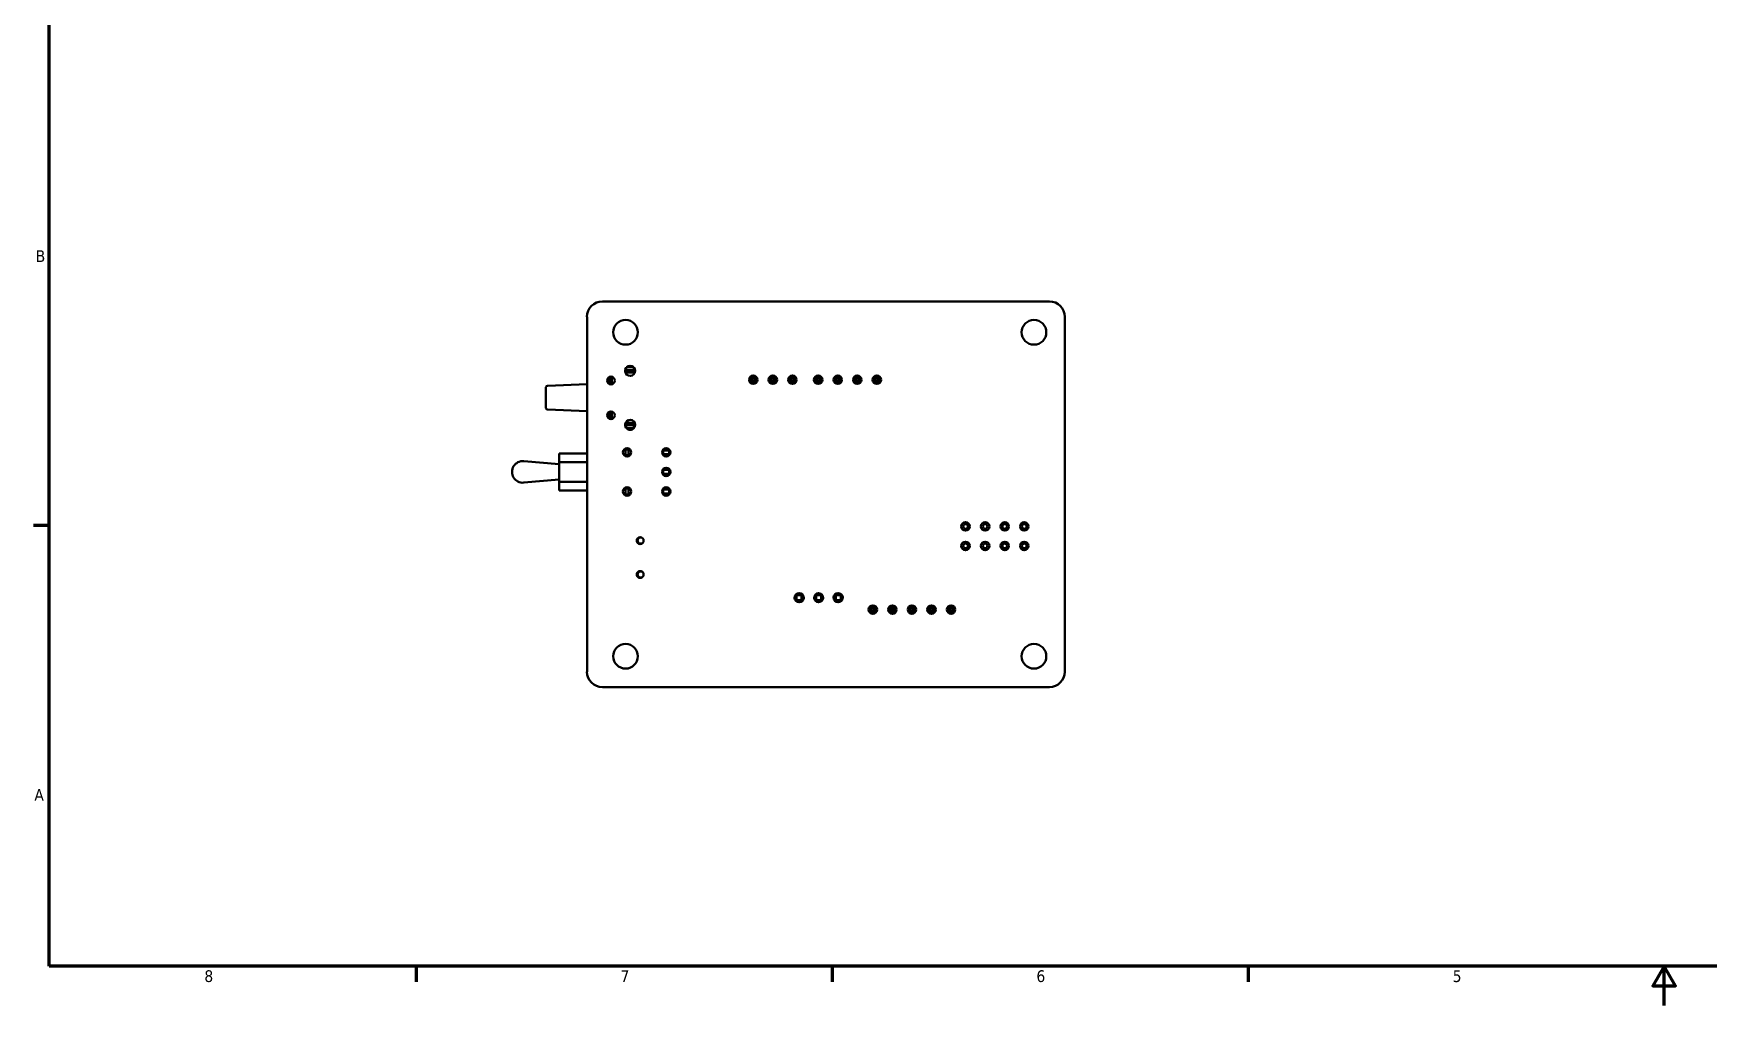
# Model space of a CAD drawing. Header units: inches. Extents: x 0.1 to 17, y 0.3 to 10.7.
# Drawn here: x 0.17 to 8.73, y 0.3 to 5.26 of the extents above; entities that cross this region are included whole.
import ezdxf

# ---------------------------------------------------------------- set-up
doc = ezdxf.new("R2010")
doc.units = ezdxf.units.IN
doc.header["$LTSCALE"] = 0.5
doc.header["$MEASUREMENT"] = 0
doc.layers.add('Border (ANSI)', color=7, linetype='Continuous', lineweight=70)
doc.layers.add('Visible (ANSI)', color=7, linetype='Continuous', lineweight=50)
doc.styles.add('Note Text (ANSI)', font='tahoma.ttf')

# ---------------------------------------------------------------- blocks, each defined once
blk = doc.blocks.new('Borders Default Border')
at = {"layer": 'Border (ANSI)'}
for p, q in [((0.5, 5.5), (0.34, 5.5)), ((4.25, 1), (4.25, 0.84)), ((8.5, 1), (8.5, 0.84)), ((12.75, 1), (12.75, 0.84))]:
    blk.add_line(p, q, dxfattribs=at)
at = {"layer": 'Border (ANSI)', "flags": 128}
for points in [[(0.5, 1), (0.5, 21), (33.5, 21), (33.5, 1), (0.5, 1)], [(17, 0.6), (17, 1), (16.885, 0.8), (17.115, 0.8), (17, 1)]]:
    blk.add_lwpolyline(points, dxfattribs=at)
at = {"layer": 'Border (ANSI)', "char_height": 0.12, "attachment_point": 7, "style": 'Note Text (ANSI)'}
for s, insert in [('B', (0.363, 8.19)), ('A', (0.349, 2.69)), ('8', (2.086, 0.837)), ('7', (6.338, 0.84)), ('6', (10.587, 0.837)), ('5', (14.84, 0.837))]:
    blk.add_mtext(s, dxfattribs=dict(at, insert=insert))

msp = doc.modelspace()

# ---------------------------------------------------------------- linework, layer by layer
at = {"layer": 'Visible (ANSI)'}
for p, q in [((5.3598, 3.8936), (3.0763, 3.8936)), ((2.9976, 3.8148), (2.9976, 2.0038)), ((5.4385, 2.0038), (5.4385, 3.8148)), ((3.1974, 3.5422), (3.1926, 3.5422)), ((3.1974, 3.5575), (3.1974, 3.5588)), ((3.1974, 3.5588), (3.2367, 3.5588)), ((3.1974, 3.5575), (3.1974, 3.5425)), ((3.1974, 3.5425), (3.1974, 3.5422)), ((3.1974, 3.5422), (3.2367, 3.5422)), ((3.1974, 3.5422), (3.1974, 3.5304)), ((3.1974, 3.5304), (3.2367, 3.5304)), ((3.2367, 3.5588), (3.2367, 3.5575)), ((3.2367, 3.5425), (3.2367, 3.5575)), ((3.2367, 3.5422), (3.2367, 3.5425)), ((3.2367, 3.5304), (3.2367, 3.5422)), ((3.2435, 3.5422), (3.2367, 3.5422)), ((3.2367, 3.5304), (3.2421, 3.5304)), ((2.7879, 3.3492), (2.7879, 3.4557)), ((2.7955, 3.4635), (2.9976, 3.4706)), ((3.1127, 3.4752), (3.1127, 3.5028)), ((3.1245, 3.5028), (3.1127, 3.5028)), ((3.1127, 3.4752), (3.1245, 3.4752)), ((3.1245, 3.5028), (3.1245, 3.4752)), ((3.8343, 3.4814), (3.8343, 3.5066)), ((3.8343, 3.5066), (3.8595, 3.5066)), ((3.8402, 3.5007), (3.8343, 3.5066)), ((3.8402, 3.4873), (3.8343, 3.4814)), ((3.8595, 3.4814), (3.8343, 3.4814)), ((3.8402, 3.5007), (3.8402, 3.4873)), ((3.8536, 3.5007), (3.8402, 3.5007)), ((3.8402, 3.4873), (3.8536, 3.4873)), ((3.8595, 3.5066), (3.8536, 3.5007)), ((3.8536, 3.4873), (3.8536, 3.5007)), ((3.8595, 3.4814), (3.8536, 3.4873)), ((3.8595, 3.5066), (3.8595, 3.4814)), ((3.9343, 3.4814), (3.9343, 3.5066)), ((3.9343, 3.5066), (3.9595, 3.5066)), ((3.9402, 3.5007), (3.9343, 3.5066)), ((3.9402, 3.4873), (3.9343, 3.4814)), ((3.9595, 3.4814), (3.9343, 3.4814)), ((3.9402, 3.5007), (3.9402, 3.4873)), ((3.9536, 3.5007), (3.9402, 3.5007)), ((3.9402, 3.4873), (3.9536, 3.4873)), ((3.9595, 3.5066), (3.9536, 3.5007)), ((3.9536, 3.4873), (3.9536, 3.5007)), ((3.9595, 3.4814), (3.9536, 3.4873)), ((3.9595, 3.5066), (3.9595, 3.4814)), ((4.0343, 3.4814), (4.0343, 3.5066)), ((4.0343, 3.5066), (4.0595, 3.5066)), ((4.0402, 3.5007), (4.0343, 3.5066)), ((4.0402, 3.4873), (4.0343, 3.4814)), ((4.0595, 3.4814), (4.0343, 3.4814)), ((4.0402, 3.5007), (4.0402, 3.4873)), ((4.0536, 3.5007), (4.0402, 3.5007)), ((4.0402, 3.4873), (4.0536, 3.4873)), ((4.0595, 3.5066), (4.0536, 3.5007)), ((4.0536, 3.4873), (4.0536, 3.5007)), ((4.0595, 3.4814), (4.0536, 3.4873)), ((4.0595, 3.5066), (4.0595, 3.4814)), ((4.1656, 3.4814), (4.1656, 3.5066)), ((4.1656, 3.5066), (4.1908, 3.5066)), ((4.1656, 3.5066), (4.1715, 3.5007)), ((4.1656, 3.4814), (4.1715, 3.4873)), ((4.1908, 3.4814), (4.1656, 3.4814)), ((4.1849, 3.5007), (4.1715, 3.5007)), ((4.1715, 3.5007), (4.1715, 3.4873)), ((4.1715, 3.4873), (4.1849, 3.4873)), ((4.1849, 3.5007), (4.1908, 3.5066)), ((4.1849, 3.4873), (4.1849, 3.5007)), ((4.1849, 3.4873), (4.1908, 3.4814)), ((4.1908, 3.5066), (4.1908, 3.4814)), ((4.2656, 3.4814), (4.2656, 3.5066)), ((4.2656, 3.5066), (4.2908, 3.5066)), ((4.2656, 3.5066), (4.2715, 3.5007)), ((4.2656, 3.4814), (4.2715, 3.4873)), ((4.2908, 3.4814), (4.2656, 3.4814)), ((4.2849, 3.5007), (4.2715, 3.5007)), ((4.2715, 3.5007), (4.2715, 3.4873)), ((4.2715, 3.4873), (4.2849, 3.4873)), ((4.2849, 3.5007), (4.2908, 3.5066)), ((4.2849, 3.4873), (4.2849, 3.5007)), ((4.2849, 3.4873), (4.2908, 3.4814)), ((4.2908, 3.5066), (4.2908, 3.4814)), ((4.3656, 3.4814), (4.3656, 3.5066)), ((4.3656, 3.5066), (4.3908, 3.5066)), ((4.3656, 3.5066), (4.3715, 3.5007)), ((4.3656, 3.4814), (4.3715, 3.4873)), ((4.3908, 3.4814), (4.3656, 3.4814)), ((4.3849, 3.5007), (4.3715, 3.5007)), ((4.3715, 3.5007), (4.3715, 3.4873)), ((4.3715, 3.4873), (4.3849, 3.4873)), ((4.3849, 3.5007), (4.3908, 3.5066)), ((4.3849, 3.4873), (4.3849, 3.5007)), ((4.3849, 3.4873), (4.3908, 3.4814)), ((4.3908, 3.5066), (4.3908, 3.4814)), ((4.4656, 3.4814), (4.4656, 3.5066)), ((4.4656, 3.5066), (4.4908, 3.5066)), ((4.4656, 3.5066), (4.4715, 3.5007)), ((4.4656, 3.4814), (4.4715, 3.4873)), ((4.4908, 3.4814), (4.4656, 3.4814)), ((4.4849, 3.5007), (4.4715, 3.5007)), ((4.4715, 3.5007), (4.4715, 3.4873)), ((4.4715, 3.4873), (4.4849, 3.4873)), ((4.4849, 3.5007), (4.4908, 3.5066)), ((4.4849, 3.4873), (4.4849, 3.5007)), ((4.4849, 3.4873), (4.4908, 3.4814)), ((4.4908, 3.5066), (4.4908, 3.4814)), ((2.7955, 3.3413), (2.9976, 3.3342)), ((3.1245, 3.3296), (3.1127, 3.3296)), ((3.1127, 3.302), (3.1127, 3.3296)), ((3.1245, 3.302), (3.1127, 3.302)), ((3.1245, 3.3296), (3.1245, 3.302)), ((3.1974, 3.2627), (3.1925, 3.2627)), ((3.1974, 3.2745), (3.1949, 3.2745)), ((3.1974, 3.2627), (3.1974, 3.2745)), ((3.2367, 3.2745), (3.1974, 3.2745)), ((3.1974, 3.2623), (3.1974, 3.2627)), ((3.1974, 3.2627), (3.2367, 3.2627)), ((3.1974, 3.2473), (3.1974, 3.2623)), ((3.2412, 3.2745), (3.2367, 3.2745)), ((3.2367, 3.2745), (3.2367, 3.2627)), ((3.2436, 3.2627), (3.2367, 3.2627)), ((3.2367, 3.2627), (3.2367, 3.2623)), ((3.2367, 3.2623), (3.2367, 3.2473)), ((3.1974, 3.2473), (3.1974, 3.2461)), ((3.1974, 3.2461), (3.2367, 3.2461)), ((3.2367, 3.2461), (3.2367, 3.2473)), ((2.8547, 3.0735), (2.8547, 3.118)), ((2.9976, 3.118), (2.8547, 3.118)), ((3.1869, 3.1384), (3.1901, 3.1384)), ((3.1901, 3.1085), (3.1869, 3.1085)), ((3.1901, 3.1384), (3.1944, 3.1384)), ((3.1944, 3.1085), (3.1901, 3.1085)), ((3.1944, 3.1085), (3.1944, 3.1384)), ((3.1944, 3.1384), (3.2102, 3.1384)), ((3.2102, 3.1085), (3.1944, 3.1085)), ((3.2102, 3.1384), (3.2102, 3.1085)), ((3.3873, 3.1389), (3.3873, 3.1335)), ((3.3873, 3.1335), (3.3873, 3.1134)), ((3.4173, 3.1335), (3.3873, 3.1335)), ((3.4173, 3.1134), (3.3873, 3.1134)), ((3.3873, 3.1134), (3.3873, 3.1081)), ((3.407, 3.1444), (3.407, 3.1335)), ((3.407, 3.1134), (3.407, 3.1025)), ((3.4173, 3.1335), (3.4173, 3.1134)), ((3.4173, 3.1335), (3.418, 3.1335)), ((3.4173, 3.1134), (3.418, 3.1134)), ((3.4213, 3.1335), (3.418, 3.1335)), ((3.4213, 3.1134), (3.418, 3.1134)), ((3.422, 3.132), (3.422, 3.1149)), ((2.8547, 3.0626), (2.6744, 3.0784)), ((2.8547, 3.0735), (2.9976, 3.0735)), ((2.8547, 2.9735), (2.8547, 3.0735)), ((3.3873, 3.0389), (3.3873, 3.0335)), ((3.3873, 3.0335), (3.3873, 3.0134)), ((3.4173, 3.0335), (3.3873, 3.0335)), ((3.3873, 3.0134), (3.3873, 3.0081)), ((3.4173, 3.0134), (3.3873, 3.0134)), ((3.407, 3.0444), (3.407, 3.0335)), ((3.407, 3.0134), (3.407, 3.0025)), ((3.4173, 3.0335), (3.4173, 3.0134)), ((3.4173, 3.0335), (3.418, 3.0335)), ((3.4173, 3.0134), (3.418, 3.0134)), ((3.4213, 3.0335), (3.418, 3.0335)), ((3.4213, 3.0134), (3.418, 3.0134)), ((3.422, 3.032), (3.422, 3.0149)), ((2.8547, 2.9843), (2.6744, 2.9686)), ((2.8547, 2.9735), (2.9976, 2.9735)), ((2.8547, 2.929), (2.8547, 2.9735)), ((2.9976, 2.929), (2.8547, 2.929)), ((3.1869, 2.9384), (3.1901, 2.9384)), ((3.1901, 2.9384), (3.1944, 2.9384)), ((3.1944, 2.9085), (3.1944, 2.9384)), ((3.1944, 2.9384), (3.2102, 2.9384)), ((3.2102, 2.9384), (3.2102, 2.9085)), ((3.3873, 2.9389), (3.3873, 2.9335)), ((3.3873, 2.9335), (3.3873, 2.9134)), ((3.4173, 2.9335), (3.3873, 2.9335)), ((3.3873, 2.9134), (3.3873, 2.9081)), ((3.4173, 2.9134), (3.3873, 2.9134)), ((3.407, 2.9444), (3.407, 2.9335)), ((3.407, 2.9134), (3.407, 2.9025)), ((3.4173, 2.9335), (3.4173, 2.9134)), ((3.4173, 2.9335), (3.418, 2.9335)), ((3.4173, 2.9134), (3.418, 2.9134)), ((3.4213, 2.9335), (3.418, 2.9335)), ((3.4213, 2.9134), (3.418, 2.9134)), ((3.422, 2.932), (3.422, 2.9149)), ((3.1901, 2.9085), (3.1869, 2.9085)), ((3.1944, 2.9085), (3.1901, 2.9085)), ((3.2102, 2.9085), (3.1944, 2.9085)), ((4.0684, 2.3692), (4.0684, 2.3944)), ((4.0936, 2.3944), (4.0684, 2.3944)), ((4.0936, 2.3692), (4.0684, 2.3692)), ((4.0936, 2.3692), (4.0936, 2.3944)), ((4.1684, 2.3944), (4.1684, 2.3692)), ((4.1684, 2.3944), (4.1936, 2.3944)), ((4.1684, 2.3692), (4.1936, 2.3692)), ((4.1936, 2.3944), (4.1936, 2.3692)), ((4.2684, 2.3944), (4.2684, 2.3694)), ((4.2684, 2.3944), (4.2936, 2.3944)), ((4.2684, 2.3694), (4.2936, 2.3694)), ((4.2936, 2.3944), (4.2936, 2.3694)), ((4.4448, 2.3081), (4.4448, 2.3333)), ((4.4448, 2.3333), (4.47, 2.3333)), ((4.4507, 2.3274), (4.4448, 2.3333)), ((4.4507, 2.314), (4.4448, 2.3081)), ((4.4507, 2.3274), (4.4507, 2.314)), ((4.4641, 2.3274), (4.4507, 2.3274)), ((4.4507, 2.314), (4.4641, 2.314)), ((4.47, 2.3333), (4.4641, 2.3274)), ((4.4641, 2.314), (4.4641, 2.3274)), ((4.47, 2.3081), (4.4641, 2.314)), ((4.47, 2.3333), (4.47, 2.3081)), ((4.5448, 2.3081), (4.5448, 2.3333)), ((4.5448, 2.3333), (4.57, 2.3333)), ((4.5507, 2.3274), (4.5448, 2.3333)), ((4.5507, 2.314), (4.5448, 2.3081)), ((4.5507, 2.3274), (4.5507, 2.314)), ((4.5641, 2.3274), (4.5507, 2.3274)), ((4.5507, 2.314), (4.5641, 2.314)), ((4.57, 2.3333), (4.5641, 2.3274)), ((4.5641, 2.314), (4.5641, 2.3274)), ((4.57, 2.3081), (4.5641, 2.314)), ((4.57, 2.3333), (4.57, 2.3081)), ((4.6448, 2.3081), (4.6448, 2.3333)), ((4.6448, 2.3333), (4.67, 2.3333)), ((4.6507, 2.3274), (4.6448, 2.3333)), ((4.6507, 2.314), (4.6448, 2.3081)), ((4.6507, 2.3274), (4.6507, 2.314)), ((4.6641, 2.3274), (4.6507, 2.3274)), ((4.6507, 2.314), (4.6641, 2.314)), ((4.67, 2.3333), (4.6641, 2.3274)), ((4.6641, 2.314), (4.6641, 2.3274)), ((4.67, 2.3081), (4.6641, 2.314)), ((4.67, 2.3333), (4.67, 2.3081)), ((4.7448, 2.3081), (4.7448, 2.3333)), ((4.7448, 2.3333), (4.77, 2.3333)), ((4.7507, 2.3274), (4.7448, 2.3333)), ((4.7507, 2.314), (4.7448, 2.3081)), ((4.7507, 2.3274), (4.7507, 2.314)), ((4.7641, 2.3274), (4.7507, 2.3274)), ((4.7507, 2.314), (4.7641, 2.314)), ((4.77, 2.3333), (4.7641, 2.3274)), ((4.7641, 2.314), (4.7641, 2.3274)), ((4.77, 2.3081), (4.7641, 2.314)), ((4.77, 2.3333), (4.77, 2.3081)), ((4.8448, 2.3081), (4.8448, 2.3333)), ((4.8448, 2.3333), (4.87, 2.3333)), ((4.8507, 2.3274), (4.8448, 2.3333)), ((4.8507, 2.314), (4.8448, 2.3081)), ((4.8507, 2.3274), (4.8507, 2.314)), ((4.8641, 2.3274), (4.8507, 2.3274)), ((4.8507, 2.314), (4.8641, 2.314)), ((4.87, 2.3333), (4.8641, 2.3274)), ((4.8641, 2.314), (4.8641, 2.3274)), ((4.87, 2.3081), (4.8641, 2.314)), ((4.87, 2.3333), (4.87, 2.3081)), ((4.47, 2.3081), (4.4448, 2.3081)), ((4.57, 2.3081), (4.5448, 2.3081)), ((4.67, 2.3081), (4.6448, 2.3081)), ((4.77, 2.3081), (4.7448, 2.3081)), ((4.87, 2.3081), (4.8448, 2.3081)), ((3.0763, 1.9251), (5.3598, 1.9251))]:
    msp.add_line(p, q, dxfattribs=at)
for centre, radius in [((3.1944, 3.7361), 0.063), ((5.281, 3.7361), 0.063), ((3.1196, 3.49), 0.0197), ((3.8469, 3.494), 0.0217), ((3.9469, 3.494), 0.0217), ((4.0469, 3.494), 0.0217), ((4.1782, 3.494), 0.0217), ((4.2782, 3.494), 0.0217), ((4.3782, 3.494), 0.0217), ((4.4782, 3.494), 0.0217), ((3.1196, 3.3128), 0.0197), ((3.2023, 3.1235), 0.0215), ((3.4023, 3.1235), 0.0215), ((3.4023, 3.0235), 0.0215), ((3.2023, 2.9235), 0.0215), ((3.4023, 2.9235), 0.0215), ((4.9314, 2.7455), 0.0217), ((4.9314, 2.7455), 0.0118), ((5.0314, 2.7455), 0.0217), ((5.0314, 2.7455), 0.0118), ((5.1314, 2.7455), 0.0217), ((5.1314, 2.7455), 0.0118), ((5.2314, 2.7455), 0.0217), ((5.2314, 2.7455), 0.0118), ((3.2692, 2.6731), 0.0177), ((4.9314, 2.6455), 0.0217), ((4.9314, 2.6455), 0.0118), ((5.0314, 2.6455), 0.0217), ((5.0314, 2.6455), 0.0118), ((5.1314, 2.6455), 0.0217), ((5.1314, 2.6455), 0.0118), ((5.2314, 2.6455), 0.0217), ((5.2314, 2.6455), 0.0118), ((3.2692, 2.4999), 0.0177), ((4.081, 2.3815), 0.0236), ((4.181, 2.3815), 0.0236), ((4.281, 2.3817), 0.0236), ((4.4574, 2.3207), 0.0217), ((4.5574, 2.3207), 0.0217), ((4.6574, 2.3207), 0.0217), ((4.7574, 2.3207), 0.0217), ((4.8574, 2.3207), 0.0217), ((3.1944, 2.0825), 0.063), ((5.281, 2.0825), 0.063)]:
    msp.add_circle(centre, radius, dxfattribs=at)
for centre, radius, start, end in [((3.0763, 3.8148), 0.0788, 90.02084, 179.97916), ((5.3597, 3.8148), 0.0788, 0.02075, 89.97925), ((3.218, 3.5392), 0.0256, 143.87105, 43.04906), ((3.218, 3.5392), 0.0256, 49.8251, 130.17489), ((2.7958, 3.4557), 0.00787, 92, 180), ((2.7958, 3.3492), 0.00787, 180, 268), ((3.218, 3.2636), 0.0256, 316.9509, 216.1289), ((3.218, 3.2636), 0.0256, 223.40315, 316.59684), ((2.6696, 3.0235), 0.0551, 85, 275), ((3.2716, 2.6731), 0.0157, 35.86554, 324.13447), ((3.2716, 2.4999), 0.0157, 35.86584, 324.13417), ((3.0763, 2.0038), 0.0788, 180.02084, 269.97916), ((5.3597, 2.0038), 0.0788, 270.02075, 359.97925)]:
    msp.add_arc(centre, radius, start, end, dxfattribs=at)

# ---------------------------------------------------------------- block references
at = {"xscale": 0.5, "yscale": 0.5, "zscale": 0.5}
msp.add_blockref('Borders Default Border', (0, 0), dxfattribs=at)

doc.saveas('drawing.dxf')
